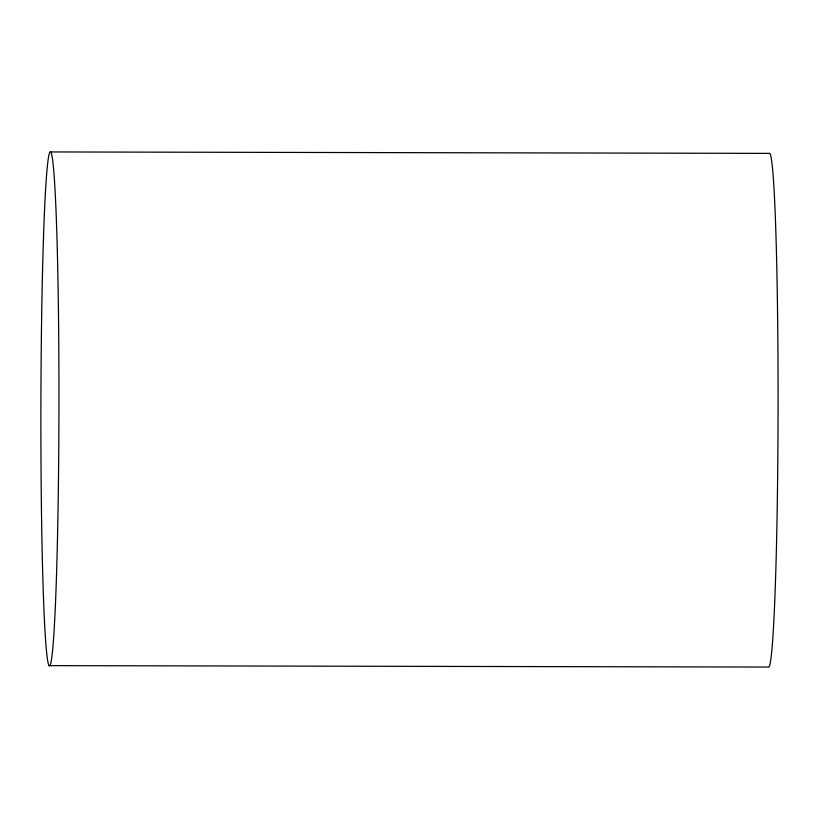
<?xml version="1.0" encoding="UTF-8"?>
<svg xmlns="http://www.w3.org/2000/svg" width="819" height="819" viewBox="0 0 819 819"><rect width="100%" height="100%" fill="white"/><g stroke="black" fill="none" stroke-linecap="round" stroke-linejoin="round"><path stroke-width="1.23" d="M50.706 151.945A256.931 9.019 -89.9 0 1 57.381 543.007A256.931 9.019 -89.9 0 1 41.779 531.398A256.931 9.019 -89.9 0 1 50.706 151.945L769.788 153.378A256.931 9.019 -89.9 0 1 778.05 416.912A256.931 9.019 -89.9 0 1 768.294 667.055L49.212 665.622"/></g></svg>
